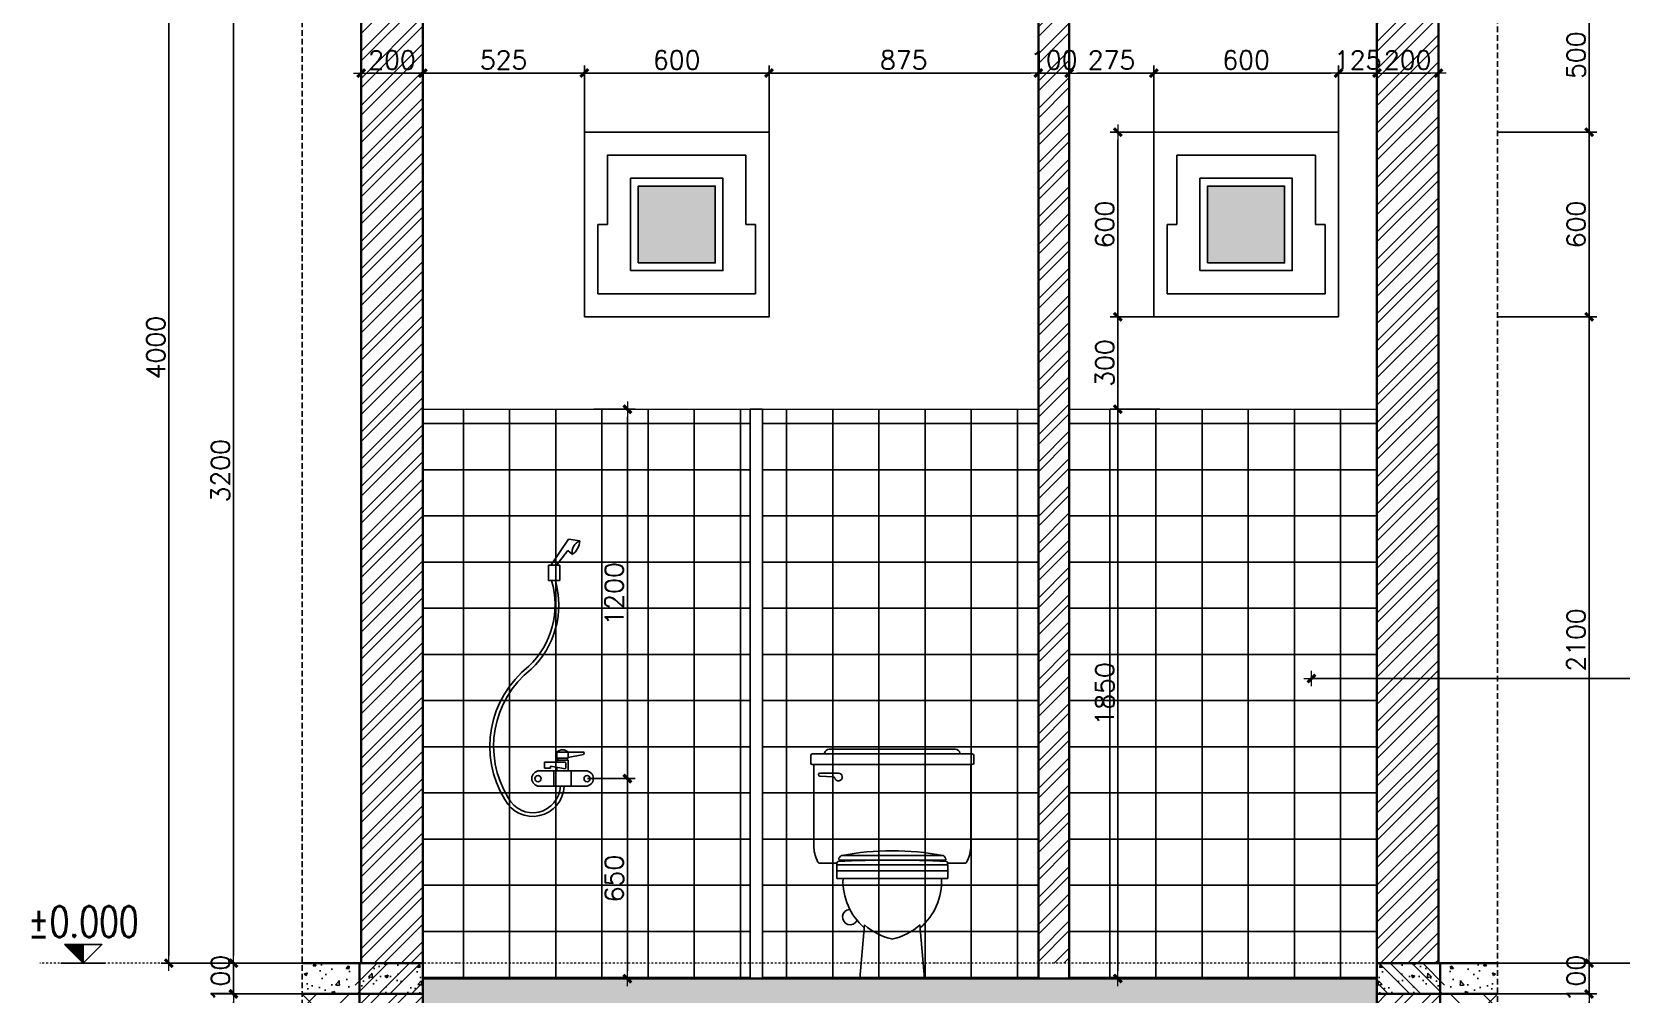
# Model space of a CAD drawing. Header units: millimetres. Extents: x 615730 to 2792744, y 139412 to 597571.
# Drawn here: x 862635 to 883292, y 260952 to 273459 of the extents above; entities that cross this region are included whole.
import ezdxf
from ezdxf.enums import TextEntityAlignment as Align

# ---------------------------------------------------------------- set-up
doc = ezdxf.new("R2010")
doc.units = ezdxf.units.MM
doc.header["$MEASUREMENT"] = 0
doc.header["$PDMODE"] = 34
doc.linetypes.add('DASHDOT', pattern=[1, 0.5, -0.25, 0, -0.25])
doc.linetypes.add('HIDDEN', pattern=[0.375, 0.25, -0.125])
doc.layers.get('0').update_dxf_attribs({"lineweight": 5})
for name, color, linetype in [('8', 8, 'Continuous'), ('DUT', 250, 'HIDDEN'), ('H', 252, 'Continuous'), ('HACH', 250, 'Continuous'), ('NOITHAT', 144, 'Continuous'), ('SKYLINE-A_HATCH-VAT DUNG', 144, 'Continuous'), ('TEXT', 2, 'Continuous'), ('VL', 155, 'Continuous')]:
    doc.layers.add(name, color=color, linetype=linetype)
for name, color, linetype, lineweight in [('HATCH', 42, 'Continuous', 5), ('NETNGOAITUONG', 1, 'Continuous', 40), ('TIM TRUC', 149, 'DASHDOT', 9), ('TUONG', 6, 'Continuous', 35), ('VLIEU', 250, 'Continuous', 9)]:
    doc.layers.add(name, color=color, linetype=linetype, lineweight=lineweight)
doc.styles.add('DIM', font='txt.shx', dxfattribs={"height": 120})
doc.styles.add('romans', font='romans.shx', dxfattribs={"height": 240})
doc.dimstyles.new('1-50', dxfattribs={"dimtxt": 200, "dimasz": 100, "dimexe": 100, "dimexo": 0, "dimgap": 50, "dimtad": 1, "dimdec": 0, "dimlfac": 0.25, "dimzin": 0, "dimdsep": 46, "dimtxsty": 'romans', "dimblk": ']', "dimcen": 0, "dimdle": 100, "dimclrd": 148, "dimclre": 148, "dimclrt": 2, "dimadec": 0, "dimazin": 0, "dimtfac": 1.111111, "dimtdec": 0, "dimtix": 1, "dimtmove": 2, "dimatfit": 3, "dimldrblk": ']', "dimfxl": 200, "dimtolj": 1, "dimtzin": 0, "dimarcsym": 0})
doc.dimstyles.new('100', dxfattribs={"dimtxt": 200, "dimasz": 100, "dimexe": 100, "dimexo": 0, "dimgap": 50, "dimtad": 1, "dimdec": 0, "dimdsep": 46, "dimtxsty": 'romans', "dimblk": ']', "dimcen": 50, "dimdle": 100, "dimclrd": 148, "dimclre": 148, "dimclrt": 2, "dimadec": 0, "dimazin": 0, "dimtfac": 0.4, "dimtdec": 0, "dimtix": 1, "dimtmove": 2, "dimatfit": 3, "dimldrblk": ']', "dimfxl": 150, "dimtvp": 0.004, "dimtolj": 1, "dimarcsym": 0})
pattern_1 = [(45, (0, -1630.14), (-176.776695, 176.776695), []), (45, (0, -1505.14), (-176.776695, 176.776695), [])]
pattern_2 = [(0, (-55756.6, 21768), (1e-13, 600), []), (90, (-55756.6, 21768), (-600, 2e-13), [])]

# ---------------------------------------------------------------- blocks, each defined once
blk = doc.blocks.new('xi2')
at = {"layer": 'NOITHAT'}
for p, q in [((-265, 725), (-265, 700)), ((-265, 700), (-265, 725)), ((260, 730), (-260, 730)), ((260, 730), (-260, 730)), ((-260, 730), (260, 730)), ((205, 745), (-205, 745)), ((265, 725), (265, 700)), ((260, 695), (-260, 695)), ((260, 695), (-260, 695)), ((-255, 695), (-255, 425)), ((255, 695), (255, 425)), ((-175, 667.5), (-235, 667.5)), ((-235, 657.5), (-191.8, 655.7)), ((-237, 375), (-178, 375)), ((180, 370), (-180, 370)), ((-180, 368.4), (-180, 325)), ((171.5, 385), (-171.5, 385)), ((165, 400), (-165, 400)), ((237, 375), (178, 375)), ((180, 368.4), (180, 325)), ((180, 350), (-180, 350)), ((-180, 325), (-160, 325)), ((180, 325), (-180, 325)), ((180, 325), (160, 325)), ((-105, 0), (-90, 175)), ((105, 0), (90, 175)), ((105, 0), (-105, 0))]:
    blk.add_line(p, q, dxfattribs=at)
for centre, radius, start, end in [((-260, 725), 5, 90, 180), ((-260, 725), 5, 90, 180), ((-222.7, 733), 3, 270, 350.4059), ((-205, 730), 15, 90, 170.4059), ((205, 730), 15, 9.5941, 90), ((222.7, 733), 3, 189.5941, 270), ((260, 725), 5, 0, 90), ((-260, 700), 5, 180, 270), ((-260, 700), 5, 180, 270), ((260, 700), 5, 270, 0), ((-235, 662.5), 5, 90, 270), ((-192, 650.7), 5, 14.2156, 87.6141), ((-175, 655), 12.5, 194.2156, 90), ((-134.5, 433.9), 120.8, 184.2251, 207.7316), ((0, -500), 915, 79.6604, 100.3396), ((134.5, 433.9), 120.8, 332.2684, 355.7749), ((-237, 380), 5, 207.7316, 270), ((-139.3, 368.5), 40.7, 167.0315, 180.0995), ((-176, 376.9), 3, 93.5715, 167.0315), ((-12, -2251.3), 2636.3, 89.7392, 93.5715), ((-171.5, 388), 3, 148.7432, 270), ((-139.3, 368.5), 40.7, 130.2744, 148.7432), ((-163.7, 397.2), 3, 100.3396, 130.2744), ((12, -2251.3), 2636.3, 86.4285, 90.2608), ((163.7, 397.2), 3, 49.7256, 79.6604), ((139.3, 368.5), 40.7, 31.2568, 49.7256), ((171.5, 388), 3, 270, 31.2568), ((176, 376.9), 3, 12.9685, 86.4285), ((139.3, 368.5), 40.7, 359.9005, 12.9685), ((237, 380), 5, 270, 332.2684), ((40.9, 316.9), 201.1, 177.6913, 229.0512), ((-40.9, 316.9), 201.1, 310.9488, 2.3087), ((-136.5, 200), 25, 96.5563, 330.6432), ((40.9, 316.9), 193.1, 227.2983, 258.2519), ((-40.9, 316.9), 193.1, 281.7481, 312.7017)]:
    blk.add_arc(centre, radius, start, end, dxfattribs=at)
blk = doc.blocks.new('md-voitam1')
for p, q in [((-42.4, 719.2), (14.2, 803)), ((14.2, 803), (51.1, 797.3)), ((-25.3, 718.3), (11.9, 766.2)), ((11.9, 766.2), (26.9, 753.5)), ((-14.2, 718.3), (-50.5, 718.3)), ((-50.5, 718.3), (-50.5, 668.4)), ((-14.2, 668.4), (-14.2, 718.3)), ((-50.5, 668.4), (-14.2, 668.4)), ((-23.3, 111.3), (59.2, 111.3)), ((-23.3, 91.2), (-23.3, 111.3)), ((13.3, 91.2), (13.3, 111.3)), ((13.3, 93.8), (62.7, 104)), ((-63.6, 58.7), (-63.6, 79)), ((-63.6, 79), (4.7, 79)), ((-44.3, 58.7), (-63.6, 58.7)), ((-44.3, 65.4), (-44.3, 58.7)), ((4.2, 56.7), (-44.3, 65.4)), ((13.3, 91.2), (-23.3, 91.2)), ((13.3, 85.3), (-23.3, 85.3)), ((-23.3, 79), (-23.3, 85.3)), ((-23.3, 50.5), (-23.3, 61.9)), ((-20.6, 85.3), (-20.6, 91.2)), ((10.5, 85.3), (10.5, 91.2)), ((13.3, 50.5), (13.3, 85.3)), ((70, 50.5), (-80, 50.5)), ((-80, 0.5), (70, 0.5)), ((-33.2, 50.5), (-33.2, 0.5)), ((22.4, 50.5), (22.4, 0.5))]:
    blk.add_line(p, q)
for points in [[(-40.6, 668.4, -0.281065), (-114.7, 390.1, 0.380918), (-192.2, -43, 0.766691), (0, 0)], [(-28.1, 668.4, -0.278305), (-106.9, 381, 0.381804), (-181.7, -37.1, 0.768455), (-12, 0.5)]]:
    blk.add_lwpolyline(points, format="xyb")
for centre in [(-84.7, 25), (74.6, 25)]:
    blk.add_circle(centre, 9.96)
for centre, radius, start, end in [((64.1, 761.6), 38.1, 110.574, 192.2628), ((-5.3, 799.5), 56.1, 305.0223, 357.8145), ((-5, 92.1), 26.6, 46.4414, 133.5586), ((61.3, 107.8), 4.07, 289.8245, 121.3292), ((-37.7, 68.8), 43.6, 343.8727, 13.5626), ((-80, 25.5), 25, 90, 270), ((70, 25.5), 25, 270, 90)]:
    blk.add_arc(centre, radius, start, end)
blk = doc.blocks.new(']')
for p, q in [((1, 0), (-1, 0)), ((0, 1), (0, -1))]:
    blk.add_line(p, q)
at = {"color": 9, "const_width": 0.4}
blk.add_lwpolyline([(-0.51, -0.51), (0.51, 0.51)], dxfattribs=at)
blk = doc.blocks.new('*D1601')
at = {"layer": 'DEFPOINTS', "color": 0, "ltscale": 10, "transparency": 16777216}
for p in [(881684, 261355), (882875, 261355), (881684, 260955)]:
    blk.add_point(p, dxfattribs=at)
at = {"layer": 'VLIEU', "color": 148, "lineweight": -2, "ltscale": 10, "transparency": 16777216}
for p, q in [((882875, 261455), (882875, 261555)), ((881684, 261355), (882975, 261355)), ((882875, 260955), (882875, 261355)), ((881684, 260955), (882975, 260955)), ((882875, 260855), (882875, 260755))]:
    blk.add_line(p, q, dxfattribs=at)
at = {"layer": 'VLIEU', "color": 148, "lineweight": -2, "ltscale": 10, "transparency": 16777216, "xscale": 100, "yscale": 100, "zscale": 100}
for p, rotation in [((882875, 261355), 270), ((882875, 260955), 90)]:
    blk.add_blockref(']', p, dxfattribs=dict(at, rotation=rotation))
at = {"layer": 'VLIEU', "color": 2, "ltscale": 10, "transparency": 16777216, "insert": (882705, 261155), "char_height": 240, "attachment_point": 5, "rotation": 90, "style": 'romans'}
blk.add_mtext('\\A1;100', dxfattribs=at)
blk = doc.blocks.new('*D1602')
at = {"layer": 'DEFPOINTS', "color": 0, "ltscale": 10, "transparency": 16777216}
for p in [(881684, 269755), (882875, 269755), (881684, 261355)]:
    blk.add_point(p, dxfattribs=at)
at = {"layer": 'VLIEU', "color": 148, "lineweight": -2, "ltscale": 10, "transparency": 16777216}
for p, q in [((881684, 269755), (882975, 269755)), ((882875, 261455), (882875, 269655)), ((881684, 261355), (882975, 261355))]:
    blk.add_line(p, q, dxfattribs=at)
at = {"layer": 'VLIEU', "color": 148, "lineweight": -2, "ltscale": 10, "transparency": 16777216, "xscale": 100, "yscale": 100, "zscale": 100}
for p, rotation in [((882875, 269755), 90), ((882875, 261355), 270)]:
    blk.add_blockref(']', p, dxfattribs=dict(at, rotation=rotation))
at = {"layer": 'VLIEU', "color": 2, "ltscale": 10, "transparency": 16777216, "insert": (882705, 265555), "char_height": 240, "attachment_point": 5, "rotation": 90, "style": 'romans'}
blk.add_mtext('\\A1;2100', dxfattribs=at)
blk = doc.blocks.new('*D1603')
at = {"layer": 'DEFPOINTS', "color": 0, "ltscale": 10, "transparency": 16777216}
for p in [(881684, 272155), (882875, 272155), (881684, 269755)]:
    blk.add_point(p, dxfattribs=at)
at = {"layer": 'VLIEU', "color": 148, "lineweight": -2, "ltscale": 10, "transparency": 16777216}
for p, q in [((881684, 272155), (882975, 272155)), ((882875, 269855), (882875, 272055)), ((881684, 269755), (882975, 269755))]:
    blk.add_line(p, q, dxfattribs=at)
at = {"layer": 'VLIEU', "color": 148, "lineweight": -2, "ltscale": 10, "transparency": 16777216, "xscale": 100, "yscale": 100, "zscale": 100}
for p, rotation in [((882875, 272155), 90), ((882875, 269755), 270)]:
    blk.add_blockref(']', p, dxfattribs=dict(at, rotation=rotation))
at = {"layer": 'VLIEU', "color": 2, "ltscale": 10, "transparency": 16777216, "insert": (882705, 270955), "char_height": 240, "attachment_point": 5, "rotation": 90, "style": 'romans'}
blk.add_mtext('\\A1;600', dxfattribs=at)
blk = doc.blocks.new('*D1604')
at = {"layer": 'DEFPOINTS', "color": 0, "ltscale": 10, "transparency": 16777216}
for p in [(881684, 274155), (882875, 274155), (881684, 272155)]:
    blk.add_point(p, dxfattribs=at)
at = {"layer": 'VLIEU', "color": 148, "lineweight": -2, "ltscale": 10, "transparency": 16777216}
for p, q in [((881684, 274155), (882975, 274155)), ((882875, 272255), (882875, 274055)), ((881684, 272155), (882975, 272155))]:
    blk.add_line(p, q, dxfattribs=at)
at = {"layer": 'VLIEU', "color": 148, "lineweight": -2, "ltscale": 10, "transparency": 16777216, "xscale": 100, "yscale": 100, "zscale": 100}
for p, rotation in [((882875, 274155), 90), ((882875, 272155), 270)]:
    blk.add_blockref(']', p, dxfattribs=dict(at, rotation=rotation))
at = {"layer": 'VLIEU', "color": 2, "ltscale": 10, "transparency": 16777216, "insert": (882705, 273155), "char_height": 240, "attachment_point": 5, "rotation": 90, "style": 'romans'}
blk.add_mtext('\\A1;500', dxfattribs=at)
blk = doc.blocks.new('*D1606')
at = {"layer": 'DEFPOINTS', "color": 0, "ltscale": 10, "transparency": 16777216}
for p in [(881684, 277355), (883844, 277355), (881684, 261355)]:
    blk.add_point(p, dxfattribs=at)
at = {"layer": 'VLIEU', "color": 148, "lineweight": -2, "ltscale": 10, "transparency": 16777216}
for p, q in [((881684, 277355), (883944, 277355)), ((883844, 261455), (883844, 277255)), ((881684, 261355), (883944, 261355))]:
    blk.add_line(p, q, dxfattribs=at)
at = {"layer": 'VLIEU', "color": 148, "lineweight": -2, "ltscale": 10, "transparency": 16777216, "xscale": 100, "yscale": 100, "zscale": 100}
for p, rotation in [((883844, 277355), 90), ((883844, 261355), 270)]:
    blk.add_blockref(']', p, dxfattribs=dict(at, rotation=rotation))
at = {"layer": 'VLIEU', "color": 2, "ltscale": 10, "transparency": 16777216, "insert": (883674, 269355), "char_height": 240, "attachment_point": 5, "rotation": 90, "style": 'romans'}
blk.add_mtext('\\A1;4000', dxfattribs=at)
blk = doc.blocks.new('*D1607')
at = {"layer": 'DEFPOINTS', "color": 0, "ltscale": 10, "transparency": 16777216}
for p in [(865256, 261355), (866149, 261355), (866149, 260955)]:
    blk.add_point(p, dxfattribs=at)
at = {"layer": 'VLIEU', "color": 148, "lineweight": -2, "ltscale": 10, "transparency": 16777216}
for p, q in [((865256, 261455), (865256, 261555)), ((866149, 261355), (865156, 261355)), ((865256, 260955), (865256, 261355)), ((866149, 260955), (865156, 260955)), ((865256, 260855), (865256, 260755))]:
    blk.add_line(p, q, dxfattribs=at)
at = {"layer": 'VLIEU', "color": 148, "lineweight": -2, "ltscale": 10, "transparency": 16777216, "xscale": 100, "yscale": 100, "zscale": 100}
for p, rotation in [((865256, 261355), 270), ((865256, 260955), 90)]:
    blk.add_blockref(']', p, dxfattribs=dict(at, rotation=rotation))
at = {"layer": 'VLIEU', "color": 2, "ltscale": 10, "transparency": 16777216, "insert": (865086, 261155), "char_height": 240, "attachment_point": 5, "rotation": 90, "style": 'romans'}
blk.add_mtext('\\A1;100', dxfattribs=at)
blk = doc.blocks.new('*D1608')
at = {"layer": 'DEFPOINTS', "color": 0, "ltscale": 10, "transparency": 16777216}
for p in [(865256, 274155), (866149, 274155), (866149, 261355)]:
    blk.add_point(p, dxfattribs=at)
at = {"layer": 'VLIEU', "color": 148, "lineweight": -2, "ltscale": 10, "transparency": 16777216}
for p, q in [((866149, 274155), (865156, 274155)), ((865256, 261455), (865256, 274055)), ((866149, 261355), (865156, 261355))]:
    blk.add_line(p, q, dxfattribs=at)
at = {"layer": 'VLIEU', "color": 148, "lineweight": -2, "ltscale": 10, "transparency": 16777216, "xscale": 100, "yscale": 100, "zscale": 100}
for p, rotation in [((865256, 274155), 90), ((865256, 261355), 270)]:
    blk.add_blockref(']', p, dxfattribs=dict(at, rotation=rotation))
at = {"layer": 'VLIEU', "color": 2, "ltscale": 10, "transparency": 16777216, "insert": (865086, 267755), "char_height": 240, "attachment_point": 5, "rotation": 90, "style": 'romans'}
blk.add_mtext('\\A1;3200', dxfattribs=at)
blk = doc.blocks.new('Cao do mat dung')
at = {"layer": '8'}
blk.add_hatch(color=256, dxfattribs=at).paths.add_polyline_path([(125, 125), (0, 125), (0, 0)])
for p, q in [((0, 0), (0, 125)), ((-150, 0), (150, 0))]:
    blk.add_line(p, q)
blk.add_lwpolyline([(125, 125), (0, 0), (-125, 125)], close=True)
at = {"layer": 'TEXT', "style": 'DIM', "width": 0.75}
blk.add_attdef('%%P0.000', text='', height=180, dxfattribs=at).set_placement((0, 175), align=Align.CENTER)
blk = doc.blocks.new('*D1610')
at = {"layer": 'DEFPOINTS', "color": 0, "ltscale": 10, "transparency": 16777216}
for p in [(866149, 277355), (864417, 261355), (866149, 261355)]:
    blk.add_point(p, dxfattribs=at)
at = {"layer": 'VLIEU', "color": 148, "lineweight": -2, "ltscale": 10, "transparency": 16777216}
for p, q in [((866149, 277355), (864317, 277355)), ((864417, 277255), (864417, 261455)), ((866149, 261355), (864317, 261355))]:
    blk.add_line(p, q, dxfattribs=at)
at = {"layer": 'VLIEU', "color": 148, "lineweight": -2, "ltscale": 10, "transparency": 16777216, "xscale": 100, "yscale": 100, "zscale": 100}
for p, rotation in [((864417, 277355), 90), ((864417, 261355), 270)]:
    blk.add_blockref(']', p, dxfattribs=dict(at, rotation=rotation))
at = {"layer": 'VLIEU', "color": 2, "ltscale": 10, "transparency": 16777216, "insert": (864247, 269355), "char_height": 240, "attachment_point": 5, "rotation": 90, "style": 'romans'}
blk.add_mtext('\\A1;4000', dxfattribs=at)
blk = doc.blocks.new('*D1611')
at = {"layer": 'DEFPOINTS', "color": 0, "ltscale": 10, "transparency": 16777216}
for p in [(869855, 263755), (870375, 263755), (869855, 261155)]:
    blk.add_point(p, dxfattribs=at)
at = {"layer": 'VLIEU', "color": 148, "lineweight": -2, "ltscale": 10, "transparency": 16777216}
for p, q in [((869855, 263755), (870475, 263755)), ((870375, 261255), (870375, 263655)), ((869855, 261155), (870475, 261155))]:
    blk.add_line(p, q, dxfattribs=at)
at = {"layer": 'VLIEU', "color": 148, "lineweight": -2, "ltscale": 10, "transparency": 16777216, "xscale": 100, "yscale": 100, "zscale": 100}
for p, rotation in [((870375, 263755), 90), ((870375, 261155), 270)]:
    blk.add_blockref(']', p, dxfattribs=dict(at, rotation=rotation))
at = {"layer": 'VLIEU', "color": 2, "ltscale": 10, "transparency": 16777216, "insert": (870205, 262455), "char_height": 240, "attachment_point": 5, "rotation": 90, "style": 'romans'}
blk.add_mtext('\\A1;650', dxfattribs=at)
blk = doc.blocks.new('*D1612')
at = {"layer": 'DEFPOINTS', "color": 0, "ltscale": 10, "transparency": 16777216}
for p in [(869940, 268555), (870375, 268555), (869855, 263755)]:
    blk.add_point(p, dxfattribs=at)
at = {"layer": 'VLIEU', "color": 148, "lineweight": -2, "ltscale": 10, "transparency": 16777216}
for p, q in [((869940, 268555), (870475, 268555)), ((870375, 263855), (870375, 268455)), ((869855, 263755), (870475, 263755))]:
    blk.add_line(p, q, dxfattribs=at)
at = {"layer": 'VLIEU', "color": 148, "lineweight": -2, "ltscale": 10, "transparency": 16777216, "xscale": 100, "yscale": 100, "zscale": 100}
for p, rotation in [((870375, 268555), 90), ((870375, 263755), 270)]:
    blk.add_blockref(']', p, dxfattribs=dict(at, rotation=rotation))
at = {"layer": 'VLIEU', "color": 2, "ltscale": 10, "transparency": 16777216, "insert": (870205, 266155), "char_height": 240, "attachment_point": 5, "rotation": 90, "style": 'romans'}
blk.add_mtext('\\A1;1200', dxfattribs=at)
blk = doc.blocks.new('*D1613')
at = {"layer": 'DEFPOINTS', "color": 0, "ltscale": 10, "transparency": 16777216}
for p in [(876749, 268555), (877295, 268555), (877295, 261155)]:
    blk.add_point(p, dxfattribs=at)
at = {"layer": 'VLIEU', "color": 148, "lineweight": -2, "ltscale": 10, "transparency": 16777216}
for p, q in [((877295, 268555), (876649, 268555)), ((876749, 261255), (876749, 268455)), ((877295, 261155), (876649, 261155))]:
    blk.add_line(p, q, dxfattribs=at)
at = {"layer": 'VLIEU', "color": 148, "lineweight": -2, "ltscale": 10, "transparency": 16777216, "xscale": 100, "yscale": 100, "zscale": 100}
for p, rotation in [((876749, 268555), 90), ((876749, 261155), 270)]:
    blk.add_blockref(']', p, dxfattribs=dict(at, rotation=rotation))
at = {"layer": 'VLIEU', "color": 2, "ltscale": 10, "transparency": 16777216, "insert": (876579, 264855), "char_height": 240, "attachment_point": 5, "rotation": 90, "style": 'romans'}
blk.add_mtext('\\A1;1850', dxfattribs=at)
blk = doc.blocks.new('*D1614')
at = {"layer": 'DEFPOINTS', "color": 0, "ltscale": 10, "transparency": 16777216}
for p in [(876749, 272155), (877217, 272155), (877295, 269755)]:
    blk.add_point(p, dxfattribs=at)
at = {"layer": 'VLIEU', "color": 148, "lineweight": -2, "ltscale": 10, "transparency": 16777216}
for p, q in [((877217, 272155), (876649, 272155)), ((876749, 269855), (876749, 272055)), ((877295, 269755), (876649, 269755))]:
    blk.add_line(p, q, dxfattribs=at)
at = {"layer": 'VLIEU', "color": 148, "lineweight": -2, "ltscale": 10, "transparency": 16777216, "xscale": 100, "yscale": 100, "zscale": 100}
for p, rotation in [((876749, 272155), 90), ((876749, 269755), 270)]:
    blk.add_blockref(']', p, dxfattribs=dict(at, rotation=rotation))
at = {"layer": 'VLIEU', "color": 2, "ltscale": 10, "transparency": 16777216, "insert": (876579, 270955), "char_height": 240, "attachment_point": 5, "rotation": 90, "style": 'romans'}
blk.add_mtext('\\A1;600', dxfattribs=at)
blk = doc.blocks.new('*D1615')
at = {"layer": 'DEFPOINTS', "color": 0, "ltscale": 10, "transparency": 16777216}
for p in [(867717, 272923), (866915, 272007), (867717, 272007)]:
    blk.add_point(p, dxfattribs=at)
at = {"layer": 'VLIEU', "color": 148, "lineweight": -2, "ltscale": 10, "transparency": 16777216}
for p, q in [((866915, 272007), (866915, 273023)), ((867015, 272923), (867617, 272923)), ((867717, 272007), (867717, 273023))]:
    blk.add_line(p, q, dxfattribs=at)
at = {"layer": 'VLIEU', "color": 148, "lineweight": -2, "ltscale": 10, "transparency": 16777216, "xscale": 100, "yscale": 100, "zscale": 100, "rotation": 180}
blk.add_blockref(']', (866915, 272923), dxfattribs=at)
at = {"layer": 'VLIEU', "color": 148, "lineweight": -2, "ltscale": 10, "transparency": 16777216, "xscale": 100, "yscale": 100, "zscale": 100}
blk.add_blockref(']', (867717, 272923), dxfattribs=at)
at = {"layer": 'VLIEU', "color": 2, "ltscale": 10, "transparency": 16777216, "insert": (867316, 273093), "char_height": 240, "attachment_point": 5, "style": 'romans'}
blk.add_mtext('\\A1;200', dxfattribs=at)
blk = doc.blocks.new('*D1616')
at = {"layer": 'DEFPOINTS', "color": 0, "ltscale": 10, "transparency": 16777216}
for p in [(869817, 272923), (867717, 272007), (869817, 272007)]:
    blk.add_point(p, dxfattribs=at)
at = {"layer": 'VLIEU', "color": 148, "lineweight": -2, "ltscale": 10, "transparency": 16777216}
for p, q in [((867717, 272007), (867717, 273023)), ((867817, 272923), (869717, 272923)), ((869817, 272007), (869817, 273023))]:
    blk.add_line(p, q, dxfattribs=at)
at = {"layer": 'VLIEU', "color": 148, "lineweight": -2, "ltscale": 10, "transparency": 16777216, "xscale": 100, "yscale": 100, "zscale": 100, "rotation": 180}
blk.add_blockref(']', (867717, 272923), dxfattribs=at)
at = {"layer": 'VLIEU', "color": 148, "lineweight": -2, "ltscale": 10, "transparency": 16777216, "xscale": 100, "yscale": 100, "zscale": 100}
blk.add_blockref(']', (869817, 272923), dxfattribs=at)
at = {"layer": 'VLIEU', "color": 2, "ltscale": 10, "transparency": 16777216, "insert": (868767, 273093), "char_height": 240, "attachment_point": 5, "style": 'romans'}
blk.add_mtext('\\A1;525', dxfattribs=at)
blk = doc.blocks.new('*D1617')
at = {"layer": 'DEFPOINTS', "color": 0, "ltscale": 10, "transparency": 16777216}
for p in [(872217, 272923), (869817, 272007), (872217, 272007)]:
    blk.add_point(p, dxfattribs=at)
at = {"layer": 'VLIEU', "color": 148, "lineweight": -2, "ltscale": 10, "transparency": 16777216}
for p, q in [((869817, 272007), (869817, 273023)), ((869917, 272923), (872117, 272923)), ((872217, 272007), (872217, 273023))]:
    blk.add_line(p, q, dxfattribs=at)
at = {"layer": 'VLIEU', "color": 148, "lineweight": -2, "ltscale": 10, "transparency": 16777216, "xscale": 100, "yscale": 100, "zscale": 100, "rotation": 180}
blk.add_blockref(']', (869817, 272923), dxfattribs=at)
at = {"layer": 'VLIEU', "color": 148, "lineweight": -2, "ltscale": 10, "transparency": 16777216, "xscale": 100, "yscale": 100, "zscale": 100}
blk.add_blockref(']', (872217, 272923), dxfattribs=at)
at = {"layer": 'VLIEU', "color": 2, "ltscale": 10, "transparency": 16777216, "insert": (871017, 273093), "char_height": 240, "attachment_point": 5, "style": 'romans'}
blk.add_mtext('\\A1;600', dxfattribs=at)
blk = doc.blocks.new('*D1618')
at = {"layer": 'DEFPOINTS', "color": 0, "ltscale": 10, "transparency": 16777216}
for p in [(875717, 272923), (872217, 272007), (875717, 272007)]:
    blk.add_point(p, dxfattribs=at)
at = {"layer": 'VLIEU', "color": 148, "lineweight": -2, "ltscale": 10, "transparency": 16777216}
for p, q in [((872217, 272007), (872217, 273023)), ((872317, 272923), (875617, 272923)), ((875717, 272007), (875717, 273023))]:
    blk.add_line(p, q, dxfattribs=at)
at = {"layer": 'VLIEU', "color": 148, "lineweight": -2, "ltscale": 10, "transparency": 16777216, "xscale": 100, "yscale": 100, "zscale": 100, "rotation": 180}
blk.add_blockref(']', (872217, 272923), dxfattribs=at)
at = {"layer": 'VLIEU', "color": 148, "lineweight": -2, "ltscale": 10, "transparency": 16777216, "xscale": 100, "yscale": 100, "zscale": 100}
blk.add_blockref(']', (875717, 272923), dxfattribs=at)
at = {"layer": 'VLIEU', "color": 2, "ltscale": 10, "transparency": 16777216, "insert": (873967, 273093), "char_height": 240, "attachment_point": 5, "style": 'romans'}
blk.add_mtext('\\A1;875', dxfattribs=at)
blk = doc.blocks.new('*D1619')
at = {"layer": 'DEFPOINTS', "color": 0, "ltscale": 10, "transparency": 16777216}
for p in [(876117, 272923), (875717, 272007), (876117, 272007)]:
    blk.add_point(p, dxfattribs=at)
at = {"layer": 'VLIEU', "color": 148, "lineweight": -2, "ltscale": 10, "transparency": 16777216}
for p, q in [((875617, 272923), (875517, 272923)), ((875717, 272007), (875717, 273023)), ((875717, 272923), (876117, 272923)), ((876117, 272007), (876117, 273023)), ((876217, 272923), (876317, 272923))]:
    blk.add_line(p, q, dxfattribs=at)
at = {"layer": 'VLIEU', "color": 148, "lineweight": -2, "ltscale": 10, "transparency": 16777216, "xscale": 100, "yscale": 100, "zscale": 100}
blk.add_blockref(']', (875717, 272923), dxfattribs=at)
at = {"layer": 'VLIEU', "color": 148, "lineweight": -2, "ltscale": 10, "transparency": 16777216, "xscale": 100, "yscale": 100, "zscale": 100, "rotation": 180}
blk.add_blockref(']', (876117, 272923), dxfattribs=at)
at = {"layer": 'VLIEU', "color": 2, "ltscale": 10, "transparency": 16777216, "insert": (875917, 273093), "char_height": 240, "attachment_point": 5, "style": 'romans'}
blk.add_mtext('\\A1;100', dxfattribs=at)
blk = doc.blocks.new('*D1620')
at = {"layer": 'DEFPOINTS', "color": 0, "ltscale": 10, "transparency": 16777216}
for p in [(877217, 272923), (876117, 272007), (877217, 272007)]:
    blk.add_point(p, dxfattribs=at)
at = {"layer": 'VLIEU', "color": 148, "lineweight": -2, "ltscale": 10, "transparency": 16777216}
for p, q in [((876117, 272007), (876117, 273023)), ((876217, 272923), (877117, 272923)), ((877217, 272007), (877217, 273023))]:
    blk.add_line(p, q, dxfattribs=at)
at = {"layer": 'VLIEU', "color": 148, "lineweight": -2, "ltscale": 10, "transparency": 16777216, "xscale": 100, "yscale": 100, "zscale": 100, "rotation": 180}
blk.add_blockref(']', (876117, 272923), dxfattribs=at)
at = {"layer": 'VLIEU', "color": 148, "lineweight": -2, "ltscale": 10, "transparency": 16777216, "xscale": 100, "yscale": 100, "zscale": 100}
blk.add_blockref(']', (877217, 272923), dxfattribs=at)
at = {"layer": 'VLIEU', "color": 2, "ltscale": 10, "transparency": 16777216, "insert": (876667, 273093), "char_height": 240, "attachment_point": 5, "style": 'romans'}
blk.add_mtext('\\A1;275', dxfattribs=at)
blk = doc.blocks.new('*D1621')
at = {"layer": 'DEFPOINTS', "color": 0, "ltscale": 10, "transparency": 16777216}
for p in [(879617, 272923), (877217, 272007), (879617, 272007)]:
    blk.add_point(p, dxfattribs=at)
at = {"layer": 'VLIEU', "color": 148, "lineweight": -2, "ltscale": 10, "transparency": 16777216}
for p, q in [((877217, 272007), (877217, 273023)), ((877317, 272923), (879517, 272923)), ((879617, 272007), (879617, 273023))]:
    blk.add_line(p, q, dxfattribs=at)
at = {"layer": 'VLIEU', "color": 148, "lineweight": -2, "ltscale": 10, "transparency": 16777216, "xscale": 100, "yscale": 100, "zscale": 100, "rotation": 180}
blk.add_blockref(']', (877217, 272923), dxfattribs=at)
at = {"layer": 'VLIEU', "color": 148, "lineweight": -2, "ltscale": 10, "transparency": 16777216, "xscale": 100, "yscale": 100, "zscale": 100}
blk.add_blockref(']', (879617, 272923), dxfattribs=at)
at = {"layer": 'VLIEU', "color": 2, "ltscale": 10, "transparency": 16777216, "insert": (878417, 273093), "char_height": 240, "attachment_point": 5, "style": 'romans'}
blk.add_mtext('\\A1;600', dxfattribs=at)
blk = doc.blocks.new('*D1622')
at = {"layer": 'DEFPOINTS', "color": 0, "ltscale": 10, "transparency": 16777216}
for p in [(880117, 272923), (879617, 272007), (880117, 272007)]:
    blk.add_point(p, dxfattribs=at)
at = {"layer": 'VLIEU', "color": 148, "lineweight": -2, "ltscale": 10, "transparency": 16777216}
for p, q in [((879517, 272923), (879417, 272923)), ((879617, 272007), (879617, 273023)), ((879617, 272923), (880117, 272923)), ((880117, 272007), (880117, 273023)), ((880217, 272923), (880317, 272923))]:
    blk.add_line(p, q, dxfattribs=at)
at = {"layer": 'VLIEU', "color": 148, "lineweight": -2, "ltscale": 10, "transparency": 16777216, "xscale": 100, "yscale": 100, "zscale": 100}
blk.add_blockref(']', (879617, 272923), dxfattribs=at)
at = {"layer": 'VLIEU', "color": 148, "lineweight": -2, "ltscale": 10, "transparency": 16777216, "xscale": 100, "yscale": 100, "zscale": 100, "rotation": 180}
blk.add_blockref(']', (880117, 272923), dxfattribs=at)
at = {"layer": 'VLIEU', "color": 2, "ltscale": 10, "transparency": 16777216, "insert": (879867, 273093), "char_height": 240, "attachment_point": 5, "style": 'romans'}
blk.add_mtext('\\A1;125', dxfattribs=at)
blk = doc.blocks.new('*D1623')
at = {"layer": 'DEFPOINTS', "color": 0, "ltscale": 10, "transparency": 16777216}
for p in [(880917, 272923), (880117, 272007), (880917, 272007)]:
    blk.add_point(p, dxfattribs=at)
at = {"layer": 'VLIEU', "color": 148, "lineweight": -2, "ltscale": 10, "transparency": 16777216}
for p, q in [((880117, 272007), (880117, 273023)), ((880217, 272923), (880817, 272923)), ((880917, 272007), (880917, 273023))]:
    blk.add_line(p, q, dxfattribs=at)
at = {"layer": 'VLIEU', "color": 148, "lineweight": -2, "ltscale": 10, "transparency": 16777216, "xscale": 100, "yscale": 100, "zscale": 100, "rotation": 180}
blk.add_blockref(']', (880117, 272923), dxfattribs=at)
at = {"layer": 'VLIEU', "color": 148, "lineweight": -2, "ltscale": 10, "transparency": 16777216, "xscale": 100, "yscale": 100, "zscale": 100}
blk.add_blockref(']', (880917, 272923), dxfattribs=at)
at = {"layer": 'VLIEU', "color": 2, "ltscale": 10, "transparency": 16777216, "insert": (880517, 273093), "char_height": 240, "attachment_point": 5, "style": 'romans'}
blk.add_mtext('\\A1;200', dxfattribs=at)
blk = doc.blocks.new('*D1691')
at = {"layer": 'DEFPOINTS', "color": 0, "ltscale": 10, "transparency": 16777216}
for p in [(876749, 269755), (877217, 269755), (877295, 268555)]:
    blk.add_point(p, dxfattribs=at)
at = {"layer": 'VLIEU', "color": 148, "lineweight": -2, "ltscale": 10, "transparency": 16777216}
for p, q in [((877217, 269755), (876649, 269755)), ((876749, 268655), (876749, 269655)), ((877295, 268555), (876649, 268555))]:
    blk.add_line(p, q, dxfattribs=at)
at = {"layer": 'VLIEU', "color": 148, "lineweight": -2, "ltscale": 10, "transparency": 16777216, "xscale": 100, "yscale": 100, "zscale": 100}
for p, rotation in [((876749, 269755), 90), ((876749, 268555), 270)]:
    blk.add_blockref(']', p, dxfattribs=dict(at, rotation=rotation))
at = {"layer": 'VLIEU', "color": 2, "ltscale": 10, "transparency": 16777216, "insert": (876579, 269155), "char_height": 240, "attachment_point": 5, "rotation": 90, "style": 'romans'}
blk.add_mtext('\\A1;300', dxfattribs=at)

msp = doc.modelspace()

# ---------------------------------------------------------------- hatches: boundary and pattern name
at = {"layer": 'HACH'}
h = msp.add_hatch(dxfattribs=at)
h.set_pattern_fill('NET', color=256, scale=4800, style=0)
h.set_pattern_definition(pattern_2)
h.paths.add_polyline_path([(872133.2, 268555), (872133.2, 261155.1), (875716.8, 261155.1), (875716.8, 268555)])
h.paths.add_polyline_path([(871973.2, 261155.1), (871973.2, 268555), (867716.8, 268555), (867716.8, 261155.1), (872133.2, 261155.1)])
h = msp.add_hatch(dxfattribs=at)
h.set_pattern_fill('NET', color=256, scale=4800, style=0)
h.set_pattern_definition(pattern_2)
h.paths.add_polyline_path([(876116.8, 268555), (880116.8, 268555.1), (880116.8, 261155.1), (876116.8, 261155.1)])
h = msp.add_hatch(dxfattribs=at)
h.set_pattern_fill('AR-CONC', color=256, scale=60, style=0)
h.set_pattern_definition([(50, (1054192.9, 2929055.15), (430.35611, -37.65128), [45, -495]), (355, (1054192.9, 2929055.15), (-83.2508, 451.31528), [36, -396]), (100.4514, (1054228.77, 2929052), (347.10563, 413.663725), [38.244114, -420.68527]), (46.1842, (1054192.9, 2929175.15), (640.34463, -99.31141), [67.5, -742.5]), (96.6356, (1054246.3, 2929166.9), (560.79762, 584.47072), [57.36617, -631.0278]), (351.1842, (1054192.9, 2929175.15), (560.79717, 584.47116), [54, -594]), (21, (1054252.9, 2929145.15), (358.14423, -241.571334), [45, -495]), (326, (1054252.9, 2929145.15), (145.9892, 435.09003), [36, -396]), (71.4514, (1054282.75, 2929125), (504.13358, 193.5183), [38.244114, -420.68527]), (37.5, (1054192.91, 2929055.15), (7.295913, 199.736312), [0, -391.2, 0, -402, 0, -397.5]), (7.5, (1054192.9, 2929055.15), (157.841722, 236.647027), [0, -229.2, 0, -382.2, 0, -151.5]), (327.5, (1054059.11, 2929055.15), (320.293462, -13.532923), [0, -150, 0, -468, 0, -621]), (317.5, (1053999.1, 2929055.15), (349.911702, 60.06299), [0, -195, 0, -310.8, 0, -441])])
h.paths.add_polyline_path([(866149.4, 261355.1), (866149.4, 260955.1), (866836.8, 260955.1), (866836.8, 261355.1)])
h = msp.add_hatch(dxfattribs=at)
h.set_pattern_fill('ANSI32', color=256, scale=800, style=0)
h.set_pattern_definition([(45, (999756.25, 1698177.7), (-212.132034, 212.132034), []), (45, (999897.68, 1698177.7), (-212.132034, 212.132034), [])])
h.paths.add_polyline_path([(867716.8, 261355.1), (866836.8, 261355.1), (866836.8, 260955.1), (867716.8, 260955.1)])
h = msp.add_hatch(dxfattribs=at)
h.set_pattern_fill('AR-CONC', color=256, scale=60, style=0)
h.set_pattern_definition([(50, (999756.25, 1698177.7), (430.35611, -37.65128), [45, -495]), (355, (999756.25, 1698177.7), (-83.2508, 451.31528), [36, -396]), (100.4514, (999792.1, 1698174.56), (347.10563, 413.66373), [38.24411, -420.68527]), (46.1842, (999756.25, 1698297.7), (640.34463, -99.3114), [67.5, -742.5]), (96.6356, (999809.6, 1698289.4), (560.79762, 584.47072), [57.36617, -631.0278]), (351.1842, (999756.25, 1698297.7), (560.79717, 584.47116), [54, -594]), (21, (999816.25, 1698267.7), (358.14423, -241.571334), [45, -495]), (326, (999816.25, 1698267.7), (145.9892, 435.09003), [36, -396]), (71.4514, (999846.1, 1698247.57), (504.13358, 193.5183), [38.24411, -420.68527]), (37.5, (999756.25, 1698177.7), (7.295913, 199.736312), [0, -391.2, 0, -402, 0, -397.5]), (7.5, (999756.25, 1698177.7), (157.841722, 236.647027), [0, -229.2, 0, -382.2, 0, -151.5]), (327.5, (999622.45, 1698177.7), (320.293462, -13.532923), [0, -150, 0, -468, 0, -621]), (317.5, (999562.45, 1698177.7), (349.9117, 60.06299), [0, -195, 0, -310.8, 0, -441])])
h.paths.add_polyline_path([(867716.8, 261355.1), (866836.8, 261355.1), (866836.8, 260955.1), (867716.8, 260955.1)])
h = msp.add_hatch(dxfattribs=at)
h.set_pattern_fill('ANSI32', color=256, scale=800, style=0)
h.set_pattern_definition([(135, (748077.34, 1698177.7), (212.132034, 212.132034), []), (135, (747935.92, 1698177.7), (212.132034, 212.132034), [])])
h.paths.add_polyline_path([(880116.8, 261355.1), (880996.8, 261355.1), (880996.8, 260955.1), (880116.8, 260955.1)])
h = msp.add_hatch(dxfattribs=at)
h.set_pattern_fill('AR-CONC', color=256, scale=60, style=0)
h.set_pattern_definition([(130, (748077.34, 1698177.7), (-430.35611, -37.65128), [45, -495]), (185, (748077.34, 1698177.7), (83.2508, 451.31528), [36, -396]), (79.5486, (748041.5, 1698174.56), (-347.10563, 413.66373), [38.24411, -420.68527]), (133.8158, (748077.34, 1698297.7), (-640.34463, -99.3114), [67.5, -742.5]), (83.3644, (748024, 1698289.4), (-560.79762, 584.47072), [57.36617, -631.0278]), (188.8158, (748077.34, 1698297.7), (-560.79717, 584.47116), [54, -594]), (159, (748017.34, 1698267.7), (-358.14423, -241.571334), [45, -495]), (214, (748017.34, 1698267.7), (-145.9892, 435.09003), [36, -396]), (108.5486, (747987.5, 1698247.57), (-504.13358, 193.5183), [38.24411, -420.68527]), (142.5, (748077.34, 1698177.7), (-7.295913, 199.736312), [0, -391.2, 0, -402, 0, -397.5]), (172.5, (748077.34, 1698177.7), (-157.841722, 236.647027), [0, -229.2, 0, -382.2, 0, -151.5]), (212.5, (748211.14, 1698177.7), (-320.293462, -13.532923), [0, -150, 0, -468, 0, -621]), (222.5, (748271.14, 1698177.7), (-349.9117, 60.06299), [0, -195, 0, -310.8, 0, -441])])
h.paths.add_polyline_path([(880116.8, 261355.1), (880996.8, 261355.1), (880996.8, 260955.1), (880116.8, 260955.1)])
h = msp.add_hatch(dxfattribs=at)
h.set_pattern_fill('AR-CONC', color=256, scale=60, style=0)
h.set_pattern_definition([(130, (693640.7, 2929055.15), (-430.35611, -37.65128), [45, -495]), (185, (693640.7, 2929055.15), (83.2508, 451.31528), [36, -396]), (79.5486, (693604.83, 2929052), (-347.10563, 413.663725), [38.244114, -420.68527]), (133.8158, (693640.7, 2929175.15), (-640.34463, -99.31141), [67.5, -742.5]), (83.3644, (693587.3, 2929166.9), (-560.79762, 584.47072), [57.36617, -631.0278]), (188.8158, (693640.7, 2929175.15), (-560.79717, 584.47116), [54, -594]), (159, (693580.7, 2929145.15), (-358.14423, -241.571334), [45, -495]), (214, (693580.7, 2929145.15), (-145.9892, 435.09003), [36, -396]), (108.5486, (693550.84, 2929125), (-504.13358, 193.5183), [38.244114, -420.68527]), (142.5, (693640.69, 2929055.15), (-7.295913, 199.736312), [0, -391.2, 0, -402, 0, -397.5]), (172.5, (693640.7, 2929055.15), (-157.841722, 236.647027), [0, -229.2, 0, -382.2, 0, -151.5]), (212.5, (693774.49, 2929055.15), (-320.293462, -13.532923), [0, -150, 0, -468, 0, -621]), (222.5, (693834.5, 2929055.15), (-349.911702, 60.06299), [0, -195, 0, -310.8, 0, -441])])
h.paths.add_polyline_path([(881684.2, 261355.1), (881684.2, 260955.1), (880996.8, 260955.1), (880996.8, 261355.1)])
h = msp.add_hatch(dxfattribs=at)
h.set_pattern_fill('AR-CONC', color=256, scale=60, style=0)
h.set_pattern_definition([(50, (-55756.6, 21768.03), (430.35611, -37.65128), [45, -495]), (355, (-55756.6, 21768.03), (-83.2508, 451.31528), [36, -396]), (100.4514, (-55720.74, 21764.9), (347.10563, 413.66373), [38.24411, -420.68527]), (46.1842, (-55756.6, 21888.03), (640.34463, -99.3114), [67.5, -742.5]), (96.6356, (-55703.24, 21879.75), (560.79762, 584.47072), [57.36617, -631.0278]), (351.1842, (-55756.6, 21888), (560.79717, 584.47116), [54, -594]), (21, (-55696.6, 21858.03), (358.14423, -241.57133), [45, -495]), (326, (-55696.6, 21858.03), (145.9892, 435.09003), [36, -396]), (71.4514, (-55666.76, 21837.9), (504.13358, 193.5183), [38.24411, -420.68527]), (37.5, (-55756.6, 21768.03), (7.295913, 199.736312), [0, -391.2, 0, -402, 0, -397.5]), (7.5, (-55756.6, 21768.03), (157.841722, 236.647027), [0, -229.2, 0, -382.2, 0, -151.5]), (327.5, (-55890.4, 21768.03), (320.293462, -13.532923), [0, -150, 0, -468, 0, -621]), (317.5, (-55950.4, 21768.03), (349.9117, 60.06299), [0, -195, 0, -310.8, 0, -441])])
h.paths.add_polyline_path([(880116.8, 260755.1), (880116.8, 261155.1), (867716.8, 261155.1), (867716.8, 260755.1)])
h = msp.add_hatch(dxfattribs=at)
h.set_pattern_fill('ANSI38', color=256, scale=2400, style=0)
h.set_pattern_definition([(45, (1054192.9, 2929055.15), (-212.132034, 212.132034), []), (135, (1054192.9, 2929055.15), (-636.396103, 212.132034), [750, -450])])
h.paths.add_polyline_path([(866149.4, 260955.1), (866149.4, 259555.1), (866836.8, 259555.1), (866836.8, 260955.1)])
h = msp.add_hatch(dxfattribs=at)
h.set_pattern_fill('ANSI38', color=256, scale=2400, style=0)
h.set_pattern_definition([(135, (693640.7, 2929055.15), (212.132034, 212.132034), []), (45, (693640.7, 2929055.15), (636.396103, 212.132034), [750, -450])])
h.paths.add_polyline_path([(881684.2, 260955.1), (881684.2, 259555.1), (880996.8, 259555.1), (880996.8, 260955.1)])
at = {"layer": 'HATCH'}
h = msp.add_hatch(color=5, dxfattribs=at)
h.set_gradient(color1=(0, 0, 255), one_color=1, tint=1, name='HEMISPHERICAL')
h.paths.add_polyline_path([(870516.6, 270455), (871516.6, 270455), (871516.6, 271455), (870516.6, 271455)])
h = msp.add_hatch(color=5, dxfattribs=at)
h.set_gradient(color1=(0, 0, 255), one_color=1, tint=1, name='HEMISPHERICAL')
h.paths.add_polyline_path([(877916.8, 270455.1), (878916.8, 270455.1), (878916.8, 271455.1), (877916.8, 271455.1)])
at = {"layer": 'VLIEU', "ltscale": 10}
h = msp.add_hatch(dxfattribs=at)
h.set_pattern_fill('STEEL', color=256, scale=2000, style=0)
h.set_pattern_definition(pattern_1)
h.paths.add_polyline_path([(867716.8, 261355.1), (866915.1, 261355.1), (866915.1, 276555.1), (867716.8, 276555.1)])
h.paths.add_polyline_path([(880916.9, 261355.1), (880116.8, 261355.1), (880116.8, 276555.1), (880916.9, 276555.1)])
h = msp.add_hatch(dxfattribs=at)
h.set_pattern_fill('STEEL', color=256, scale=2000, style=0)
h.set_pattern_definition(pattern_1)
h.paths.add_polyline_path([(876116.8, 276555.1), (875716.8, 276555.1), (875716.8, 261355.1), (876116.8, 261355.1)])
h = msp.add_hatch(dxfattribs=at)
h.set_pattern_fill('STEEL', color=256, scale=2000, style=0)
h.set_pattern_definition(pattern_1)
h.paths.add_polyline_path([(867716.8, 260955.1), (866894.9, 260955.1), (866894.9, 258180.7), (867084.8, 258180.7), (867084.8, 258020.7), (867468.8, 258340.7), (867468.8, 258180.7), (867716.8, 258180.7)])
h = msp.add_hatch(dxfattribs=at)
h.set_pattern_fill('STEEL', color=256, scale=2000, style=0)
h.set_pattern_definition(pattern_1)
h.paths.add_polyline_path([(880116.8, 258180.7), (880364.8, 258180.7), (880364.8, 258340.7), (880748.8, 258020.7), (880748.8, 258180.7), (880938.7, 258180.7), (880938.7, 260955.1), (880116.8, 260955.1)])

# ---------------------------------------------------------------- linework, layer by layer
at = {"layer": 'DUT', "color": 2, "ltscale": 300}
msp.add_lwpolyline([(866149.4, 257140.5), (881684.2, 257140.5), (881684.2, 277755.1), (866149.4, 277755.1)], close=True, dxfattribs=at)
at = {"layer": 'H'}
for points in [[(870516.6, 270455), (871516.6, 270455), (871516.6, 271455), (870516.6, 271455)], [(877916.8, 270455.1), (878916.8, 270455.1), (878916.8, 271455.1), (877916.8, 271455.1)]]:
    msp.add_lwpolyline(points, close=True, dxfattribs=at)
at = {"layer": 'NETNGOAITUONG'}
for p, q in [((867716.8, 261355.1), (866149.4, 261355.1)), ((866894.9, 258180.7), (866894.9, 261355.1)), ((867716.8, 258180.7), (867716.8, 261355.1)), ((880116.8, 261355.1), (881684.2, 261355.1)), ((880116.8, 258180.7), (880116.8, 261355.1)), ((880938.7, 258180.7), (880938.7, 261355.1)), ((880116.8, 261155.1), (867716.8, 261155.1)), ((867716.8, 260955.1), (866149.4, 260955.1)), ((880116.8, 260955.1), (881684.2, 260955.1))]:
    msp.add_line(p, q, dxfattribs=at)
for points in [[(867716.8, 261355.1), (866915.1, 261355.1), (866915.1, 276555.1), (867716.8, 276555.1)], [(880916.9, 261355.1), (880116.8, 261355.1), (880116.8, 276555.1), (880916.9, 276555.1)]]:
    msp.add_lwpolyline(points, close=True, dxfattribs=at)
msp.add_lwpolyline([(876116.8, 276555.1), (876116.8, 261155.1), (875716.8, 261155.1), (875716.8, 276555.1)], dxfattribs=at)
at = {"layer": 'SKYLINE-A_HATCH-VAT DUNG', "ltscale": 10}
msp.add_lwpolyline([(872133.2, 261155.1), (871973.2, 261155.1), (871973.2, 268555), (872133.2, 268555)], close=True, dxfattribs=at)
at = {"layer": 'TIM TRUC', "ltscale": 50}
msp.add_lwpolyline([(881684.2, 261355.1), (862737.7, 261355.1)], dxfattribs=at)
at = {"layer": 'VL', "ltscale": 10}
for p, q in [((869990.9, 270955), (869990.9, 270055)), ((870116.6, 270955), (869990.9, 270955)), ((871916.6, 270955), (872042.3, 270955)), ((872042.3, 270955), (872042.3, 270055)), ((877516.8, 270955.1), (877391.1, 270955.1)), ((877391.1, 270955.1), (877391.1, 270055.1)), ((879316.8, 270955.1), (879442.5, 270955.1)), ((879442.5, 270955.1), (879442.5, 270055.1)), ((870116.6, 269755), (869990.9, 269755))]:
    msp.add_line(p, q, dxfattribs=at)
for points in [[(869816.6, 269755), (872216.6, 269755), (872216.6, 272155), (869816.6, 272155)], [(877216.8, 269755.1), (879616.8, 269755.1), (879616.8, 272155.1), (877216.8, 272155.1)], [(870416.6, 270355), (871616.6, 270355), (871616.6, 271555), (870416.6, 271555)], [(877816.8, 270355.1), (879016.8, 270355.1), (879016.8, 271555.1), (877816.8, 271555.1)]]:
    msp.add_lwpolyline(points, close=True, dxfattribs=at)
for points in [[(871916.6, 270955), (871916.6, 271855), (870116.6, 271855), (870116.6, 270955)], [(879316.8, 270955.1), (879316.8, 271855.1), (877516.8, 271855.1), (877516.8, 270955.1)], [(869990.9, 270055), (872042.3, 270055)], [(877391.1, 270055.1), (879442.5, 270055.1)]]:
    msp.add_lwpolyline(points, dxfattribs=at)
at = {"layer": 'VLIEU', "ltscale": 10}
for points in [[(867716.8, 268555), (875716.8, 268555), (875716.8, 261155.1), (867716.8, 261155.1)], [(871973.2, 268555), (871973.2, 268555), (871973.2, 261155.1), (871973.2, 261155.1)], [(876116.8, 268555), (880116.8, 268555.1), (880116.8, 261155.1), (876116.8, 261155.1)], [(880900.5, 261355.1), (880916.9, 261355.1), (880916.9, 261355.1), (880900.5, 261355.1)]]:
    msp.add_lwpolyline(points, close=True, dxfattribs=at)

# ---------------------------------------------------------------- block references
at = {"layer": 'NOITHAT', "xscale": 4, "yscale": 4, "zscale": 4}
msp.add_blockref('md-voitam1', (869553.3, 263653.1), dxfattribs=at)
at = {"layer": 'TEXT'}
ref = msp.add_blockref('Cao do mat dung', (863303.3, 261355.1), dxfattribs=dict(at, xscale=-1.940516273956746, yscale=1.940516273840331, zscale=1.940516273849605))
ref.add_attrib('%%P0.000', '%%P0.000', dxfattribs={"height": 400, "style": 'DIM', "width": 0.75}).set_placement((863303.3, 261694.7), align=Align.CENTER)
at = {"layer": 'TUONG', "xscale": 4, "yscale": 4, "zscale": 4}
msp.add_blockref('xi2', (873818.4, 261155.1), dxfattribs=at)

# ---------------------------------------------------------------- dimensions: what is measured, and where the dimension line sits
at = {"layer": 'VLIEU', "ltscale": 10}
for base, p1, p2, picture, middle in [((864416.8, 261355.1), (866149.4, 277355.1), (866149.4, 261355.1), '*D1610', (864246.8, 269355.1)), ((883843.9, 277355.1), (881684.2, 261355.1), (881684.2, 277355.1), '*D1606', (883673.9, 269355.1)), ((865256.3, 274155.1), (866149.4, 261355.1), (866149.4, 274155.1), '*D1608', (865086.3, 267755.1)), ((882875.5, 274155.1), (881684.2, 272155.1), (881684.2, 274155.1), '*D1604', (882705.5, 273155.1)), ((876749.3, 272155.1), (877294.8, 269755), (877216.8, 272155.1), '*D1614', (876579.3, 270955)), ((882875.5, 272155.1), (881684.2, 269755.1), (881684.2, 272155.1), '*D1603', (882705.5, 270955.1)), ((876749.3, 269755.1), (877294.8, 268555), (877216.8, 269755.1), '*D1691', (876579.3, 269155)), ((882875.5, 269755.1), (881684.2, 261355.1), (881684.2, 269755.1), '*D1602', (882705.5, 265555.1)), ((870375.1, 268555.1), (869855.1, 263755.1), (869940.3, 268555.1), '*D1612', (870205.1, 266155.1)), ((876749.3, 268555), (877294.9, 261155.1), (877294.8, 268555), '*D1613', (876579.3, 264855.1)), ((870375.1, 263755.1), (869855.1, 261155.1), (869855.1, 263755.1), '*D1611', (870205.1, 262455.1)), ((865256.3, 261355.1), (866149.4, 260955.1), (866149.4, 261355.1), '*D1607', (865086.3, 261155.1)), ((882875.5, 261355.1), (881684.2, 260955.1), (881684.2, 261355.1), '*D1601', (882705.5, 261155.1))]:
    dim = msp.add_linear_dim(base=base, p1=p1, p2=p2, angle=90, dimstyle='1-50', dxfattribs=at)
    dim.commit()
    dim.dimension.update_dxf_attribs({"geometry": picture, "text_midpoint": middle})
for base, p1, p2, picture, middle in [((867716.8, 272923.2), (866915.1, 272006.6), (867716.8, 272006.6), '*D1615', (867315.9, 273093.2)), ((869816.6, 272923.2), (867716.8, 272006.6), (869816.6, 272006.6), '*D1616', (868766.7, 273093.2)), ((872216.6, 272923.2), (869816.6, 272006.6), (872216.6, 272006.6), '*D1617', (871016.6, 273093.2)), ((875716.8, 272923.2), (872216.6, 272006.6), (875716.8, 272006.6), '*D1618', (873966.7, 273093.2)), ((876116.8, 272923.2), (875716.8, 272006.6), (876116.8, 272006.6), '*D1619', (875916.8, 273093.2)), ((877216.8, 272923.2), (876116.8, 272006.6), (877216.8, 272006.6), '*D1620', (876666.8, 273093.2)), ((879616.8, 272923.2), (877216.8, 272006.6), (879616.8, 272006.6), '*D1621', (878416.8, 273093.2)), ((880116.8, 272923.2), (879616.8, 272006.6), (880116.8, 272006.6), '*D1622', (879866.8, 273093.2)), ((880916.9, 272923.2), (880116.8, 272006.6), (880916.9, 272006.6), '*D1623', (880516.8, 273093.2))]:
    dim = msp.add_linear_dim(base=base, p1=p1, p2=p2, dimstyle='1-50', dxfattribs=at)
    dim.commit()
    dim.dimension.update_dxf_attribs({"geometry": picture, "text_midpoint": middle})

# ---------------------------------------------------------------- leaders
at = {"layer": 'HACH'}
msp.add_leader([(879265, 265054.9), (884317.4, 265054.9), (884317.4, 272199.4)], dimstyle='100', override={"dimtad": 0}, dxfattribs=at)

doc.saveas('drawing.dxf')
